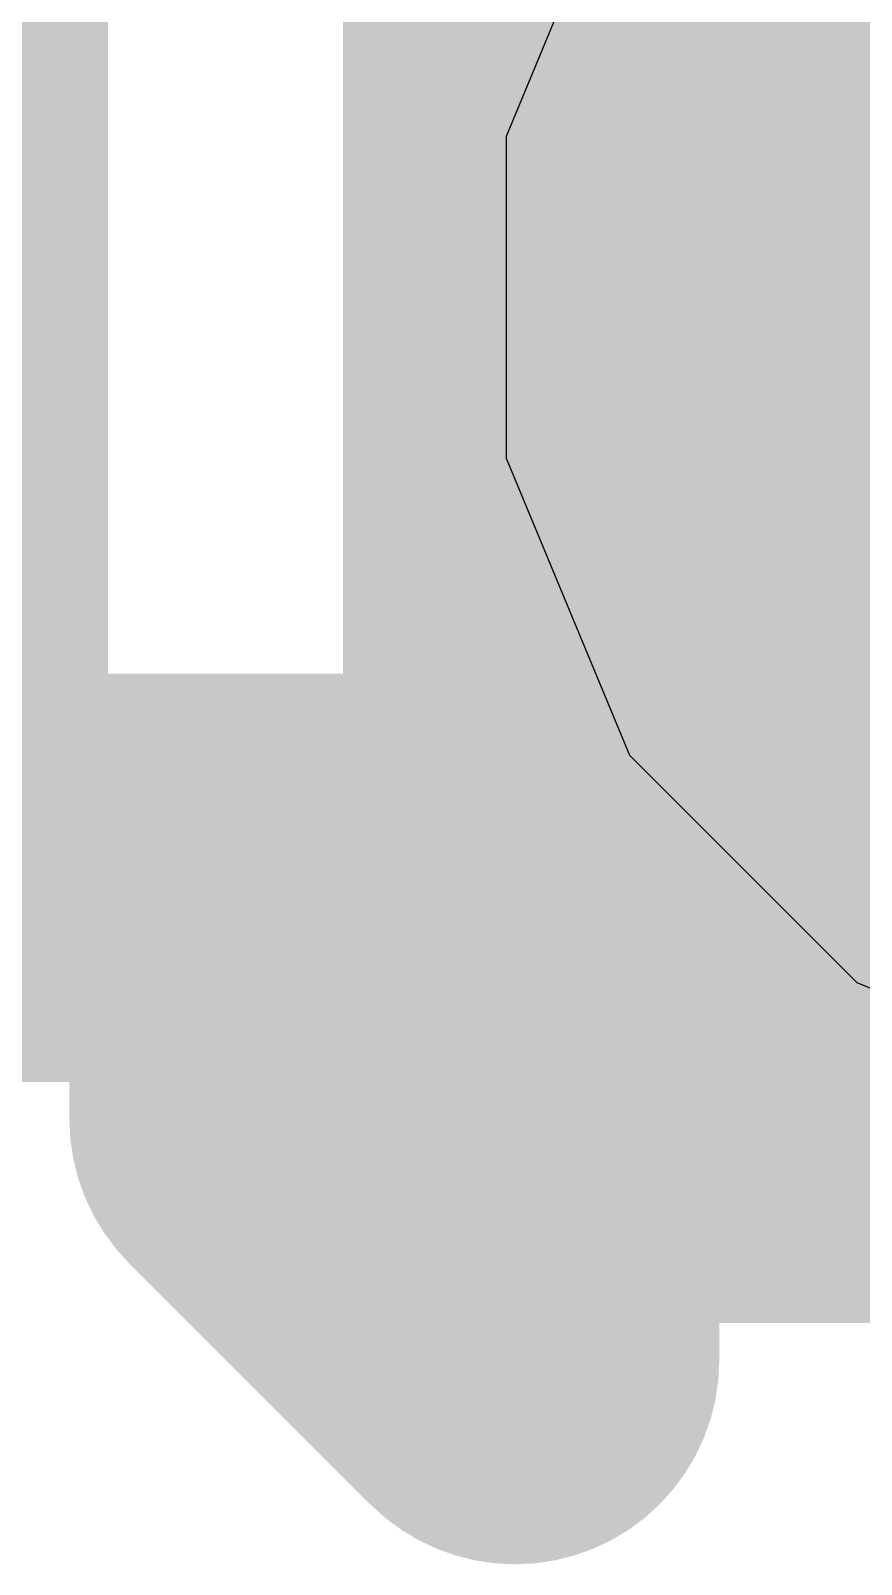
# Model space of a CAD drawing. Header units: inches. Extents: x -5 to 274, y -9 to 58.
# Drawn here: x 2.391 to 2.907, y 3.871 to 4.825 of the extents above; entities that cross this region are included whole.
import ezdxf

# ---------------------------------------------------------------- set-up
doc = ezdxf.new("R2010")
doc.units = ezdxf.units.IN
for name, color, linetype in [('Bottom Layer', 5, 'Continuous'), ('Bottom Solder', 6, 'Continuous'), ('Dimensions', 6, 'Continuous'), ('Multi-Layer', 9, 'Continuous'), ('Pad Holes', 156, 'Continuous'), ('Top Layer', 1, 'Continuous'), ('Top Solder', 216, 'Continuous')]:
    doc.layers.add(name, color=color, linetype=linetype)

# ---------------------------------------------------------------- blocks, each defined once
blk = doc.blocks.new('CUI_UJ32_C_H_G_H2_SMT_TR_8')
at = {"layer": 'Bottom Layer'}
h = blk.add_hatch(color=5, dxfattribs=at)
edge = h.paths.add_edge_path()
edge.add_arc((-3.725, 3.25), 0.325, 0, 360)
at = {"layer": 'Bottom Solder'}
h = blk.add_hatch(color=6, dxfattribs=at)
edge = h.paths.add_edge_path()
edge.add_arc((-3.725, 3.25), 0.4266, 0, 360)
at = {"layer": 'Multi-Layer'}
h = blk.add_hatch(color=9, dxfattribs=at)
edge = h.paths.add_edge_path()
edge.add_arc((-3.725, 3.25), 0.325, 0, 360)
at = {"layer": 'Pad Holes'}
h = blk.add_hatch(color=7, dxfattribs=at)
edge = h.paths.add_edge_path()
edge.add_arc((-3.725, 3.25), 0.325, 0, 360)
at = {"layer": 'Top Layer'}
h = blk.add_hatch(color=1, dxfattribs=at)
edge = h.paths.add_edge_path()
edge.add_arc((-3.725, 3.25), 0.325, 0, 360)
at = {"layer": 'Top Solder'}
h = blk.add_hatch(color=216, dxfattribs=at)
edge = h.paths.add_edge_path()
edge.add_arc((-3.725, 3.25), 0.4266, 0, 360)

msp = doc.modelspace()

# ---------------------------------------------------------------- linework, layer by layer
at = {"layer": 'Bottom Layer'}
for p, q in [((2.76295, 4.94381), (2.6864, 4.75901)), ((2.6864, 4.75901), (2.6864, 4.55899)), ((2.6864, 4.55899), (2.76295, 4.37419)), ((2.76295, 4.37419), (2.90439, 4.23275)), ((2.90439, 4.23275), (3.08919, 4.1562))]:
    msp.add_line(p, q, dxfattribs=at)
at = {"layer": 'Dimensions'}
for points in [[(2.31184, 4.29797, 0.254, 0.254, 0), (2.31184, 6.64797, 0.254, 0.254, 0)], [(2.71184, 4.29797, 0.254, 0.254, 0), (2.71184, 6.59797, 0.254, 0.254, 0)], [(2.31184, 4.29797, 0.254, 0.254, 0), (3.67184, 4.29797, 0.254, 0.254, 0)], [(2.54184, 4.14797, 0.254, 0.254, 0), (2.54184, 4.29797, 0.254, 0.254, 0)], [(2.69184, 3.99797, 0.254, 0.254, 0), (2.69184, 4.29797, 0.254, 0.254, 0)], [(2.54184, 4.14797, 0.254, 0.254, 0), (2.69184, 3.99797, 0.254, 0.254, 0)], [(2.54184, 4.14797, 0.254, 0.254, 0), (3.41184, 4.14797, 0.254, 0.254, 0)]]:
    msp.add_lwpolyline(points, format="xyseb", dxfattribs=at)
for points in [[(2.24834, 4.29797, 0.127, 0.127, 1), (2.37534, 4.29797, 0.127, 0.127, 1)], [(2.24834, 4.29797, 0.127, 0.127, 1), (2.37534, 4.29797, 0.127, 0.127, 1)], [(2.47834, 4.29797, 0.127, 0.127, 1), (2.60534, 4.29797, 0.127, 0.127, 1)], [(2.62834, 4.29797, 0.127, 0.127, 1), (2.75534, 4.29797, 0.127, 0.127, 1)], [(2.64834, 4.29797, 0.127, 0.127, 1), (2.77534, 4.29797, 0.127, 0.127, 1)], [(2.47834, 4.14797, 0.127, 0.127, 1), (2.60534, 4.14797, 0.127, 0.127, 1)], [(2.47834, 4.14797, 0.127, 0.127, 1), (2.60534, 4.14797, 0.127, 0.127, 1)], [(2.47834, 4.14797, 0.127, 0.127, 1), (2.60534, 4.14797, 0.127, 0.127, 1)], [(2.62834, 3.99797, 0.127, 0.127, 1), (2.75534, 3.99797, 0.127, 0.127, 1)], [(2.62834, 3.99797, 0.127, 0.127, 1), (2.75534, 3.99797, 0.127, 0.127, 1)]]:
    msp.add_lwpolyline(points, format="xyseb", close=True, dxfattribs=at)
at = {"layer": 'Top Layer'}
for p, q in [((2.76295, 4.94381), (2.6864, 4.75901)), ((2.6864, 4.75901), (2.6864, 4.55899)), ((2.6864, 4.55899), (2.76295, 4.37419)), ((2.76295, 4.37419), (2.90439, 4.23275)), ((2.90439, 4.23275), (3.08919, 4.1562))]:
    msp.add_line(p, q, dxfattribs=at)

# ---------------------------------------------------------------- block references
msp.add_blockref('CUI_UJ32_C_H_G_H2_SMT_TR_8', (6.9142, 1.409))

doc.saveas('drawing.dxf')
